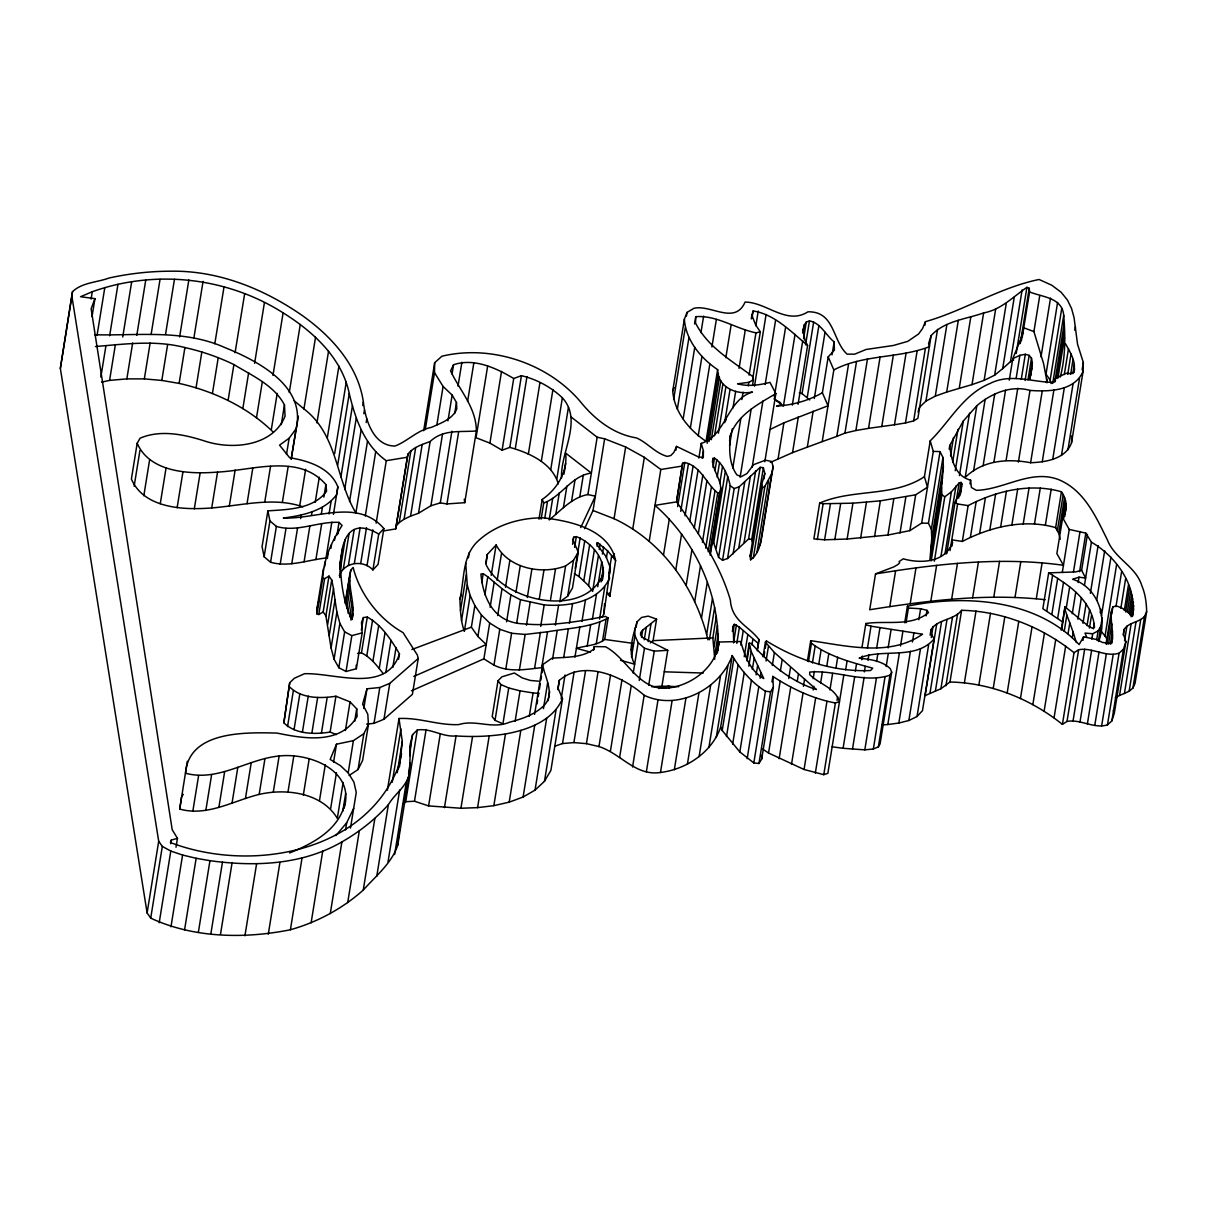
<?xml version="1.0" encoding="UTF-8"?>
<svg xmlns="http://www.w3.org/2000/svg" width="1207" height="1207" viewBox="0 0 1207 1207"><rect width="100%" height="100%" fill="white"/><g stroke="black" fill="none" stroke-linecap="round" stroke-linejoin="round"><path stroke-width="1.5" d="M1060.259 377.037C1065.66 356.593 1065.343 336.165 1063.729 315.359C1062.251 297.465 1042.41 297.178 1029.571 291.928L1029.239 288.277L1026.916 287.341C1013.08 296.801 1001.086 309.746 983.614 312.915C965.841 319.252 944.493 320.866 931.14 335.591L928.59 343.512L929.481 346.665C898.989 358.524 863.608 354.255 833.826 369.93L822.208 441.626L792.546 452.625L770.398 462.387M1083.132 371.107C1074.864 391.279 1048.551 391.777 1030.009 390.419C1011.119 384.882 991.128 393.452 976.81 405.733L965.193 477.444C982.754 460.169 1007.785 458.464 1030.612 462.734C1045.775 462.13 1065.63 459.113 1071.529 442.803L1083.132 371.107L1083.313 362.462L1077.549 344.251L1074.049 317.592L1071.605 308.645L1067.486 300.105L1061.119 292.23L1051.855 285.274L1039.091 279.481C999.185 287.643 964.438 310.576 925.452 321.65L922.54 328.545L918.587 333.977L907.755 341.355L893.376 345.489L866.083 349.472L854.647 354.179L847.103 354.134C832.392 341.159 834.957 311.18 807.966 311.813C786.587 325.498 766.686 302.188 745.081 302.067C734.942 325.362 710.772 304.255 693.904 308.313L687.009 312.432L684.369 319.206C685.727 340.163 700.784 358.283 717.637 369.644C717.833 387.658 736.768 395.157 752.444 392.034C726.523 399.985 726.222 435.531 701.237 443.407L703.394 450.875L703.289 457.694L698.129 456.774L676.554 446.409L673.868 452.384L670.775 455.552L667.245 456.397C655.446 453.334 647.51 442.697 636.436 437.9C613.05 434.158 594.085 418.799 579.662 400.815C546.937 362.854 490.48 344.417 441.868 356.246L434.671 362.704L434.505 372.631L443.09 386.436L452.142 395.081L456.472 402.504L456.789 408.886C452.61 419.251 440.977 423.008 431.623 427.308C417.32 430.084 407.966 441.098 394.991 446.047C373.265 445.941 365.359 419.764 363.352 401.886C357.951 365.253 331.306 336.119 302.127 315.419C263.639 288.76 218.482 270.489 171.062 271.198C150.256 271.228 129.511 273.506 109.188 277.987C97.073 282.468 82.302 282.393 72.511 291.641L60.35 368.422L147.103 912.945L150.709 918.12C193.542 938.171 244.689 938.955 290.404 929.752C317.29 922.193 342.366 908.675 363.247 890.102C375.679 876.101 391.898 863.141 397.782 845.036L409.384 773.34L410.697 742.32L412.583 734.625L417.305 730.009C430.688 727.806 442.441 737.281 456.05 735.938C472.541 737.009 489.122 736.511 505.461 733.962C527.731 729.933 552.7 720.971 562.507 698.702L558.087 688.262L559.309 680.401C583.947 658.992 622.857 676.493 644.176 695.277C677.519 711.24 720.157 689.001 732.257 655.567C740.404 669.598 751.614 682.558 765.434 691.234L770.564 691.792L773.325 687.281L772.857 676.418C791.822 688.79 813.035 698.808 835.38 702.972L839.453 701.629C835.244 687.749 819.131 684.082 809.701 674.653L809.716 672.088C836.285 669.689 863.895 683.826 889.966 675.196L891.686 672.208L890.359 668.753C882.166 660.727 870.021 659.324 859.143 658.207C882.453 647.918 915.389 660.682 934.097 638.956L931.185 633.705L931.004 629.647C937.854 618.98 953.786 620.338 961.602 610.32C1002.383 611.104 1042.365 627.278 1074.019 652.685L1062.401 724.381C1030.763 698.974 990.766 682.8 949.984 682.015L940.887 688.744L925.12 695.594L936.723 623.898M757.302 650.769L758.464 643.603L739.423 627.218L734.339 624.306L733.237 626.131L733.705 642.546M339.318 575.467C344.629 561.874 363.292 559.58 372.918 569.93L378.726 534.082C328.048 503.666 337.99 596.831 352.022 619.417C355.944 603.062 346.816 586.496 350.769 570.247L353.123 567.456C359.837 594.191 379.073 619.1 403.047 632.619L417.305 654.948L418.226 658.479L412.417 694.327L383.962 719.236L374.004 723.355L366.672 724.094M336.391 734.595L330.115 732.076C314.74 734.475 295.549 734.505 283.856 722.812L289.71 682.74L294.357 678.259L304.526 673.717C334.807 672.661 386.421 694.025 399.457 653.862C391.219 639.906 381.774 625.105 367.29 617.049L363.398 617.562L361.497 622.525L362.175 632.875L356.367 668.723L346.032 671.484L338.82 667.697L334.067 659.233L331.08 647.963L325.905 615.857L331.714 580.009L328.983 576.101L324.608 578.681L322.797 578.108C323.506 559.414 331.88 540.962 342.094 525.467L339.031 522.39C318.045 521.168 297.269 532.679 276.373 526.418L269.93 520.926L267.879 510.848C287.96 509.535 313.775 509.113 326.569 491.204L325.89 484.565C298.944 453.319 252.882 470.368 217.547 472.088C189.68 474.321 149.894 472.722 137.191 443.21L140.103 438.186C160.757 429.3 184.852 434.58 205.477 441.279C232.755 450.06 273.008 446.243 285.063 416.174L284.46 404.933C274.14 385.244 252.142 375.694 233.902 364.559C218.301 357 201.841 351.343 184.912 347.556C155.386 339.891 125.075 344.101 95.444 346.53M283.856 722.812L289.71 682.74M602.187 580.537C607.845 562.055 593.12 542.833 576.327 536.617L573.747 537.16L572.903 539.74L578.274 552.142L572.48 587.99L567.697 596.152L559.807 601.78L565.615 565.932L573.506 560.304L578.274 552.142M1071.529 442.803L1071.665 435.893M1111.587 643.527C1114.951 631.487 1108.388 618.648 1112.839 606.955L1116.279 605.793L1122.314 608.253L1131.578 615.193C1138.427 586.647 1115.223 555.748 1091.43 542.215L1085.832 533.132L1069.251 529.435L1062.658 517.758C1067.893 509.927 1066.897 499.23 1061.451 491.777C1030.235 482.77 996.318 490.887 968.135 505.597L957.619 503.983L954.993 502.384L960.757 490.238L961.828 483.751L961.028 482.408L959.143 482.996L951.403 491.807L944.764 496.831L934.354 561.18M1112.477 638.005L1111.33 643.406L1102.459 642.471L1096.907 639.559L1083.569 636.843L1079.118 644.583C1036.421 599.125 965.102 594.266 907.408 606.201L908.418 608.056L920.624 608.72L927.006 610.35L928.5 612.598C911.24 627.082 886.376 620.307 865.857 623.521L865.811 624.728L871.016 626.192L922.555 634.203C889.861 656.925 847.193 645.941 810.712 640.691L811.451 643.256C829.179 656.638 851.584 662.402 872.752 668.18L870.534 670.534C834.067 672.163 797.254 660.048 766.445 640.947L765.419 642.094L774.411 652.549L816.4 689.544C790.766 681.533 768.995 663.352 751.342 643.437L749.23 643.165L751.207 651.493L763.79 678.56C750.362 671.077 744.553 655.582 740.796 641.505L719.1 642.018C716.068 667.426 691.324 685.863 666.883 688.186C638.111 690.238 627.64 658.539 605.537 646.771L594.266 646.575L594.206 648.778C582.83 658.041 565.796 657.046 551.946 658.207L542.622 664.695L534.595 714.333M798.068 404.3L807.604 345.474C791.37 332 774.607 314.152 753.123 310.984L751.87 315.253L755.627 324.879L760.319 331.865L755.944 332.83C735.636 328.696 716.898 315.102 695.76 316.656L695.549 323.054C707.981 347.42 731.714 360.652 752.595 376.433L753.394 379.873L752.534 385.244M717.999 650.105C720.624 595.715 695.73 541.023 655.009 505.341L676.644 501.871L682.604 463.232L684.791 462.507C700.905 466.038 706.11 483.751 717.712 492.939L719.598 492.788L720.624 490.977C722.042 479.405 711.391 469.87 712.945 458.419L714.469 458.132C723.491 464.273 727.957 475.377 730.22 485.682L718.603 557.378L722.555 560.259L727.549 558.524L748.566 539.031L760.184 467.32L763.367 467.682L764.8 473.461L763.91 478.983M399.487 766.641L402.293 741.505L399.004 718.512C419.448 717.426 438.458 725.573 458.826 724.577C475.649 719.266 492.667 729.586 509.505 722.208C521.937 718.98 534.716 714.68 544.07 705.476C555.371 693.693 544.93 677.806 542.622 664.695M602.248 616.792L603.877 613.835L604.556 603.666M603.877 613.835L610.365 567.818L606.035 556.548L597.42 545.202L596.65 542.999L597.691 542.758L607.574 550.784L615.615 560.546L609.807 596.394L606.895 592.546M1030.718 375.875L1032.362 362.794L1031.487 358.268L1029.164 355.356L1025.316 354.285L1019.885 355.311L1012.779 358.66L1009.293 380.16M943.361 466.853L941.566 487.598L929.963 559.294L931.744 538.548L943.361 466.853L942.969 457.468L940.042 451.614L933.298 451.388L930.22 440.857C949.894 421.484 963.277 394.387 990.162 383.419C1010.591 373.084 1032.392 382.197 1053.243 382.378L1055.431 380.703L1055.416 378.364L1066.354 373.265L1070.881 373.717L1073.536 372.103C1076.765 362.296 1070.171 352.308 1065.615 343.95M397.782 845.036L398.566 836.195M344.07 808.162C355.552 770.473 309.399 752.489 279.134 756.004C247.42 759.037 218.15 782.061 185.531 773.234C188.79 730.642 245.579 732.332 276.946 733.071C304.028 738.563 340.344 745.157 357.106 716.355L356.714 708.826L350.045 701.886L335.923 696.228C320.549 698.627 301.358 698.657 289.665 686.964M753.394 379.873L748.823 382.332L737.598 383.811C748.234 386.753 759.459 385.093 769.96 382.378L775.86 393.633C758.509 403.892 737.19 415.087 730.431 435.229C729.119 448.521 728.787 463.624 736.919 474.939L741.385 476.599L746.952 473.551L753.59 464.665L765.419 460.184L771.499 461.421L773.159 466.505L761.557 538.216C760.169 546.077 757.498 555.129 750.603 559.807L750.12 556.155L761.723 484.46L764.8 473.461M758.464 643.603L758.931 639.529C748.898 626.071 731.683 621.122 730.371 600.09C719.749 563.624 697.993 532.438 676.644 501.871M60.35 368.422L72.511 291.641M1098.672 641.505C1107.709 617.637 1098.264 587.718 1072.691 579.254L1079.013 577.172L1085.621 578.062L1081.623 570.262L1087.432 534.414M976.81 405.733L963.292 421.077L949.758 445.474C951.056 459.233 955.175 476.222 970.594 480.16L971.379 487.462L976.357 490.329C1003.711 489.665 1029.873 469.508 1057.453 479.164C1083.886 489.318 1095.684 516.294 1107.377 539.876C1114.604 558.75 1136.043 566.339 1141.837 585.712C1145.292 593.919 1146.454 602.821 1146.65 611.662L1144.568 616.339C1139.001 622.661 1128.771 622.133 1124.109 629.42L1123.506 634.399L1125.905 641.626L1114.287 713.322L1111.858 720.911L1107.468 724.879C1093.859 729.134 1080.733 718.874 1067.018 721.424L1062.401 724.381M565.615 565.932C541.852 574.97 508.871 568.603 496.122 544.961L487.236 554.511L485.999 564.454C503.304 601.916 585.953 619.402 603.349 573.37M343.12 782.483L337.311 818.331C321.967 792.727 286.119 788.141 259.173 794.402C233.147 800.799 207.257 816.777 179.722 809.082L181.518 797.088L183.253 794.342M94.644 334.761C138.428 335.833 183.947 329.089 225.302 347.752C257.981 360.968 306.503 386.331 296.077 428.802L289.137 438.232L279.556 445.142L289.65 457.74C308.253 460.712 330.386 467.743 337.854 486.859L336.647 494.674C324.487 511.029 302.474 515.555 283.328 518.029C316.596 519.342 357.8 498.159 383.886 528.56L378.078 564.408L372.918 569.93M91.098 299.08L92.29 291.732C154.964 269.267 226.825 277.067 283.102 312.854C312.915 331.397 341.853 357.77 349.261 393.542C355.25 418.588 364.242 445.232 386.27 460.697L407.302 457.227L407.996 454.073C413.337 447.118 422.224 444.463 430.114 441.551C443.15 429.058 460.184 432.287 476.358 430.974C476.297 407.649 459.716 390.51 450.573 370.866L453.545 364.755C474.034 357.74 496.198 368.029 513.714 378.515L521.424 375.694C536.466 379.194 551.131 387.115 562.371 397.812C583.177 420.579 560.184 452.172 561.542 478.153M92.034 316.581L94.931 298.657L80.552 296.726L92.29 291.732M97.058 335.395L104.798 287.598M100.845 377.112L105.794 346.635M109.641 335.772L117.969 284.294M101.584 382.136L109.581 380.401L115.389 344.553M122.737 336.979L131.669 281.835M109.581 380.401L126.856 378.877L132.664 343.029M136.798 335.335L145.73 280.175M151.116 334.475L160.048 279.33M126.856 378.877L144.342 378.892L150.136 343.044M137.191 443.21L131.397 479.058C144.086 508.569 183.871 510.169 211.738 507.936C241.792 505.537 273.642 496.62 302.882 506.865M134.143 486.225L139.952 450.377M165.54 334.399L174.472 279.255M144.342 378.892L161.813 380.431L167.622 344.583M143.814 495.745L149.608 459.897M179.617 336.934L188.85 279.933M273.22 432.106C247.827 407.197 213.835 391.143 179.119 383.404L184.912 347.556M160.275 503.666L166.083 467.818M193.829 338.367L203.063 281.382M196.047 387.764L201.856 351.916M177.127 507.74L182.936 471.877M214.801 343.784L224.034 286.798M212.432 393.452L218.241 357.604M194.312 508.856L200.121 473.008M235.078 352.746L244.614 293.92M228.093 400.422L233.902 364.559M211.738 507.936L217.547 472.088M147.103 912.945L158.705 841.249L71.937 296.53M150.709 918.12L162.326 846.424L158.705 841.249M170.685 843.784L171.273 840.102L177.459 838.307L172.209 829.737L91.129 308.781L94.931 298.657M159.188 922.752L170.806 851.056L162.326 846.424M242.833 408.585L248.642 372.737M179.722 809.082L187.326 761.24M229.345 505.914L235.139 470.066M175.996 847.269L177.459 838.307M254.602 363.322L264.424 302.655M170.972 926.735L182.589 855.039L170.806 851.056M192.818 811.33L198.627 775.482M256.472 417.924L262.281 382.076M247.028 503.711L252.836 467.863M272.978 375.362L283.102 312.854M184.55 929.978L196.153 858.283L182.589 855.039M205.824 810.47L211.632 774.622M271.394 429.209L277.203 393.361M264.725 502.218L270.534 466.37M198.355 932.377L209.958 860.682C254.602 866.807 301.931 865.057 341.883 841.928C359.218 832.015 375.015 819.568 388.367 804.692C394.749 793.693 407.061 786.391 409.384 773.34M218.874 807.423L224.683 771.56M281.276 424.653L284.46 404.933M267.879 510.848L262.07 546.696L264.122 556.774L270.564 562.266C289.001 567.501 307.649 559.942 326.026 558.011L331.834 522.163M289.258 392.441L300.271 324.427M264.122 556.774L269.93 520.926M286.512 454.36L289.137 438.232M270.564 562.266L276.373 526.418M210.848 933.826L222.465 862.13M232.046 803.108L237.839 767.26M282.363 502.368L288.171 466.521M296.077 428.802L291.143 459.279L298.37 416.189M367.501 441.234L355.884 512.93C335.697 479.36 337.764 434.535 303.938 408.932L315.54 337.236M280.19 564.227L285.999 528.379M220.519 934.218L232.121 862.522M245.443 798.461L251.237 762.613M299.849 505.084L305.658 469.236M291.762 563.714L297.571 527.866M300.618 518.588L301.192 514.997M316.943 422.872L328.56 351.162M259.173 794.402L264.967 758.554M304.073 561.798L309.882 525.95M311.466 515.223L312.055 511.647M244.93 935.802L256.548 864.106M315.208 502.308L319.282 477.218M327.308 437.809L338.926 366.113M273.325 791.867L279.134 756.004M323.853 497.118L325.89 484.565M321.288 514.273L322.45 507.106M287.538 726.584L293.346 690.736M315.902 559.55L321.711 523.702M334.656 453.636L346.273 381.94M294.025 729.707L299.834 693.859M329.043 513.986L331.08 501.433M337.658 465.238L349.261 393.542M328.983 576.101L323.174 611.949L318.799 614.529L316.988 613.956L316.687 610.41L323.461 568.738M288.02 791.762L293.829 755.914M316.988 613.956L322.797 578.108M324.577 566.732L325.437 561.361M333.449 514.393L337.854 486.859M327.338 558.494L328.198 553.108M340.857 477.338L352.459 405.643M318.799 614.529L324.608 578.681M268.286 934.203L279.903 862.507M330.914 548.28L331.487 544.689M302.429 732.015L308.238 696.167M334.49 540.404L335.063 536.813M336.994 534.942L339.031 522.39M344.674 489.559L356.291 417.863M338.096 533.75L338.684 530.175M362.764 405.567L363.352 401.886M327.685 624.411L333.494 588.563L331.714 580.009M311.844 733.313L317.652 697.465M349.547 501.554L361.149 429.858M363.85 413.745L364.439 410.063M339.816 564.469L341.264 555.507M339.846 565.691L342.743 547.767M339.68 569.025L340.555 563.654M303.334 795.036L309.143 759.188M329.179 635.727L334.988 599.879L333.494 588.563M339.891 571.892L345.111 539.62M339.695 577.444L340.57 572.073M366.174 422.571L366.777 418.904M343.271 569.387L349.079 533.539M331.08 647.963L336.889 612.115L334.988 599.879M321.379 733.388L327.172 697.54M348.416 565.359L354.224 529.511M290.404 929.752L302.022 858.056M334.067 659.233L339.876 623.385L336.889 612.115M345.096 603.274L349.743 574.607M346.122 598.928L350.769 570.247M345.926 603.47L349.698 580.175M346.847 608.117L350.332 586.602M354.36 563.397L360.169 527.55M338.82 667.697L344.629 631.849L339.876 623.385M348.099 613.262L351.297 593.542M330.115 732.076L335.923 696.228M365.299 515.977L375.724 451.629M319.478 800.633L325.271 764.785M349.668 616.792L352.278 600.648M350.905 620.111L352.942 607.574M360.697 563.503L366.506 527.655M346.032 671.484L351.84 635.636L362.175 632.875M333.585 762.13L336.481 744.206L353.41 740.63L363.85 733.69L368.437 724.517L367.803 714.272L362.613 704.149L366.988 688.805L379.813 687.507L389.77 683.388L418.226 658.479M367.019 565.676L372.827 529.828M311.119 922.782L322.737 851.086M376.146 523.204L386.27 460.697M330.643 808.615L336.451 772.752M361.361 630.114L363.398 617.562M345.398 730.552L350.045 701.886M383.223 673.597C377.037 665.751 370.7 657.317 361.481 652.896L367.29 617.049M354.692 721.364L356.714 708.826M366.792 655.854L372.601 620.006M348.189 772.902L353.41 740.63M342.788 811.225L345.7 793.301M330.265 913.639L341.883 841.928M363.79 708.524L366.988 688.805M345.519 829.948L346.681 822.782L353.681 808.358M372.903 661.361L378.711 625.513M383.419 530.944L395.685 528.922L407.302 457.227M395.685 528.922L407.996 454.073M349.095 775.498L358.041 769.538L363.85 733.69M396.379 525.769L399.261 522.51L410.878 450.815M350.483 828.077L356.261 792.396L353.892 782.091L348.401 773.144L340.314 765.57L330.16 759.429L336.481 744.206M368.437 724.517L362.628 760.365L358.041 769.538M379.239 668.452L385.048 632.604M399.261 522.51L404.073 519.251L415.691 447.541M374.004 723.355L379.813 687.507M423.657 430.733L434.671 362.704M347.707 902.625L359.309 830.929M404.073 519.251L410.576 516.113L422.194 444.417M385.787 672.586L391.008 640.313M425.271 429.632L434.505 372.631M383.962 719.236L389.77 683.388M392.818 667.441L396.017 647.721M410.576 516.113L418.512 513.247L430.114 441.551M398.582 659.233L399.457 653.862M436.843 425.045L443.09 386.436M363.247 890.102L374.864 818.406M418.512 513.247L430.914 505.733L442.531 434.037M452.067 373.944L453.545 364.755M387.402 790.208L399.004 718.512M447.963 420.821L452.142 395.081M376.75 876.388L388.367 804.692M392.275 782.211L400.92 728.907M458.026 386.119L461.904 362.221M454.692 413.533L456.472 402.504M430.914 505.733L440.314 502.897L451.916 431.201M397.239 772.752L402.293 741.505M398.295 769.312L401.569 753.772M388.035 861.813L399.653 790.117M440.314 502.897L446.967 503.923L458.585 432.227M409.792 747.842L410.697 742.32M409.912 751.176L412.583 734.625M409.761 755.718L410.365 752.036M467.607 401.418L473.853 362.809M394.629 854.511L406.246 782.815M399.034 832.589L399.623 828.907M403.802 803.168L404.39 799.487M404.979 795.82L405.582 792.139M406.171 788.458L406.774 784.791M407.363 781.11L407.966 777.429M408.554 773.747L410.35 762.718M403.334 804.013L405.703 801.72L417.305 730.009M405.703 801.72L414.484 801.222L426.101 729.526M446.967 503.923L464.74 502.67L476.358 430.974M487.658 366.023L476.041 437.719L489.906 443.12L502.097 450.211L509.822 447.39C529.043 452.836 552.218 462.915 558.313 483.901M465.706 563.262L467.275 585.033L470.157 595.489L464.348 631.336C460.591 621.002 460.38 609.973 459.897 599.11C464.393 580.22 462.04 557.785 476.373 542.667C493.874 525.362 518.935 517.728 543.165 517.833C570.292 520.866 609.279 529.3 615.615 560.546M468.407 557.86L469.267 552.474M562.507 698.702L550.89 770.398L544.478 781.291L535.033 790.117L523.099 797.027L509.188 802.157L493.844 805.657L477.58 807.634L460.938 808.252L428.606 805.914L440.223 734.218M460.471 610.606L466.264 574.758M489.906 443.12L501.524 371.409M461.481 620.881L467.275 585.033M413.82 676.448L486.21 644.538L477.897 636.481L471.379 627.142L474.864 605.627L470.157 595.489M502.097 450.211L513.714 378.515M444.448 807.634L456.05 735.938M481.759 582.619L483.207 573.657L480.914 574.034C483.298 599.607 494.508 622.872 523.672 623.868C551.116 626.524 578.455 621.454 605.326 616.385L608.162 617.954L604.677 639.454C596.831 645.639 585.727 645.579 576.403 648.295L590.525 652.157M485.787 563.473L487.236 554.511M477.897 636.481L481.382 614.982L474.864 605.627M484.867 594.719L487.764 576.795L483.207 573.657M509.822 447.39L521.424 375.694M491.189 575.437L496.122 544.961M515.359 448.28L526.976 376.584M490.117 607.302L494.176 582.212L487.764 576.795M411.496 690.796L483.886 658.871L489.695 623.023L481.382 614.982M497.148 580.371L501.508 553.485M460.938 808.252L472.556 736.557M497.676 615.555L502.037 588.669L494.176 582.212M505.492 587.281L509.852 560.395M608.162 617.954C590.057 627.881 567.697 628.213 547.525 631.804L541.717 667.652C525.754 669.387 509.082 672.691 493.965 665.132L499.773 629.285L489.695 623.023M528.319 454.36L539.936 382.664M506.578 621.801L510.923 594.915L502.037 588.669M498.008 680.733L492.2 716.581L495.021 720.368L502.927 723.808L508.735 687.96L500.83 684.52L498.008 680.733L501.961 676.81L514.393 672.993L522.239 677.912L530.341 680.461L538.609 681.186M477.58 807.634L489.197 735.938M495.021 720.368L500.83 684.52M515.932 592.426L520.277 565.54M505.793 669.1L511.602 633.253L499.773 629.285M541.34 461.195L552.942 389.499M516.687 623.038L520.458 599.728L510.923 594.915M539.001 519.176L542.184 499.472C557.076 489.212 567.878 471.59 565.615 453.063L591.355 473.069C571.499 475.573 561.391 496.862 543.738 502.942L541.128 519.07M527.308 597.48L531.94 568.799M493.844 805.657L505.461 733.962M550.754 469.508L562.371 397.812M526.463 625.181L530.235 601.871L520.458 599.728M519.357 670.292L525.151 634.444L547.525 631.804M544.749 518.346L547.359 502.218M515.102 721.303L520.036 690.842L508.735 687.96M552.685 498.416L549.2 519.93C561.119 510.38 572.088 497.344 587.884 494.568L595.353 496.168L580.718 527.61M556.834 478.877L568.452 407.181M539.318 598.717L543.965 570.036M509.188 802.157L520.805 730.461M555.839 514.197L559.324 492.682M563.971 474.14L565.706 463.382M540.691 626.403L544.176 604.888C567.894 606.91 598.778 602.127 609.686 577.987M534.61 668.195L540.404 632.347M529.3 716.249L533.072 692.939L538.669 693.422M563.413 507.664L566.883 486.149M550.543 599.592L555.476 569.131M536.994 703.983L537.598 700.301M538.186 696.635L538.79 692.954M539.378 689.272L540.268 683.765M540.872 680.084L541.46 676.403M542.064 672.737L542.652 669.055M523.099 797.027L534.716 725.332M571.53 501.448L575.015 479.948M555.356 625.151L558.539 605.431M543.437 708.69L547.601 682.966M552.55 659.278L557.196 630.597M579.813 496.711L583.298 475.211M572.586 544.327L573.747 537.16M548.189 700.694L549.683 691.49M535.033 790.117L546.65 718.421M574.592 547.375L576.327 536.617M567.697 596.152L573.506 560.304M575.226 568.346L580.16 537.869M587.884 494.568L597.163 437.221L571.409 417.215M557.815 689.589L559.309 680.401M563.699 657.559L568.346 628.877M569.372 623.431L572.571 603.711M544.478 781.291L556.095 709.595M598.431 555.537L592.622 591.4L588.563 585.606L578.953 576.508L584.761 540.661M561.164 698.883L565.027 674.985M584.55 528.711L593.029 510.501L604.632 438.805L597.163 437.221M583.841 580.552L589.65 544.704M574.939 657.257L579.873 626.795M581.985 621.409L585.47 599.909M554.933 746.152L562.522 743.557L574.14 671.861M588.563 585.606L594.372 549.758M597.118 546.349L597.691 542.758M599.275 549.547L600.151 544.161M587.236 646.017L590.721 624.502M602.414 554.104L603.575 546.937M592.396 619.312L596.469 594.221M597.737 586.708L601.795 561.617M562.522 743.557L573.898 742.592L585.516 670.896M601.071 581.94L603.394 567.592M606.412 557.951L607.574 550.784M707.951 639.801C695.881 588.533 662.462 541.264 614.046 518.693L625.664 446.997L604.632 438.805M593.693 650.151L594.266 646.575M599.577 619.116L604.798 586.843M596.288 643.678L599.773 622.163M608.826 573.34L611.723 555.416M608.916 576.78L610.365 567.818M613.82 557.227L614.393 553.651M602.459 641.445L605.944 619.93M573.898 742.592L586.421 743.648L598.023 671.952M632.74 529.028L644.357 457.332L625.664 446.997M732.257 655.567L720.639 727.263C711.783 752.414 686.376 769.342 660.47 772.48C635.516 776.342 620.564 753.364 598.959 746.575L610.576 674.879M610.395 751.222L622.012 679.526M717.637 369.644L706.02 441.34C689.167 429.979 674.11 411.859 672.752 390.902L684.369 319.206M620.534 660.335L634.656 664.182C627.278 651.161 633.358 635.259 636.994 621.892L641.596 617.441L648.219 616.128L656.578 619.146L653.093 640.645L650.332 642.924M649.2 541.189L660.817 469.493L644.357 457.332M636.119 627.278L636.994 621.892M686.421 316.098L687.009 312.432M631.502 657.181L634.973 635.667L634.701 628.364M673.642 399.502L685.259 327.806M619.613 757.468L631.231 685.772M633.207 673.144L638.141 642.667L634.973 635.667M677.353 409.128L688.971 337.432M641.52 637.281L642.682 630.099L656.578 619.146M694.568 324.004L695.76 316.656M644.251 639.801L646.273 627.248M675.965 450.09L676.554 446.409M639.242 680.476L644.463 648.219L638.141 642.667M683.162 418.935L694.779 347.239M648.144 641.626L651.041 623.702M663.518 554.858L669.327 519.01M700.95 332.649L703.636 316.113M632.559 766.988L644.176 695.277M676.644 500L682.604 463.232M648.717 685.199L654.239 651.146L667.743 650.301L661.934 686.149L651.795 686.783M677.655 506.638L684.791 462.507M690.359 428.123L701.961 356.427M680.733 511.391L688.473 463.594M675.814 569.704L681.623 533.856M711.904 346.997L716.37 319.433M685.048 515.842L693.074 466.204M698.204 435.863L709.822 364.167M646.364 771.771L657.981 700.075M698.853 458.102L701.237 443.407M689.725 521.545L698.068 470.066M702.202 458.222L703.394 450.875M707.151 443.271L718.467 373.416M694.236 528.228L702.866 474.924M709.022 441.551L719.432 377.218M686.164 585.41L691.973 549.562M711.285 439.71L720.805 380.884M725.829 357.725L731.186 324.638M698.31 533.796L706.94 480.477M714.514 435.742L722.857 384.264M660.47 772.48L672.088 700.784M712.356 462.1L712.945 458.419M712.99 467.335L714.469 458.132M718.391 433.192L725.829 387.236M702.444 542.23L711.376 487.07M714.982 470.624L716.777 459.595M694.689 601.659L700.498 565.811M724.653 422.737L730.009 389.65M725.679 420.911L726.282 417.245M705.733 548.129L714.966 491.128M717.169 477.187L719.553 462.477M708.177 551.765L717.712 492.939M719.825 483.026L722.495 466.475M739.061 368.376L745.307 329.767M674.321 769.749L685.938 698.053M732.981 407.891L735.667 391.34M709.761 553.455L719.598 492.788M710.35 552.142L720.775 487.809M710.199 555.326L720.624 490.977M729.541 440.751L730.431 435.229M701.478 618.12L707.287 582.272M718.603 557.378L713.729 542.954L725.347 471.258M729.571 445.458L732.257 428.907M751.282 318.92L751.87 315.253M751.931 318.346L753.123 310.984M716.158 548.204L727.776 476.509M741.852 399.547L743.044 392.184M732.785 468.135L740.826 418.497M755.854 325.769L758.222 311.074M706.638 634.475L712.447 598.627M749.094 375.121L755.944 332.83M748.249 385.923L748.823 382.332M687.387 764.242L698.989 692.546M709.399 639.755L714.635 607.498M722.555 560.259L734.173 488.563L739.167 486.828L760.184 467.32M752.58 379.662L760.319 331.865M714.755 659.248L712.839 637.899L716.324 616.4M754.481 386.165L766.098 314.469M740.117 477.263L751.131 409.233M727.549 558.524L739.167 486.828M714.016 646.801L717.501 625.301M714.695 655.703L718.18 634.188M699.094 756.593L710.712 684.897M716.581 653.817L718.331 643.059M733.102 553.862L744.719 482.166M717.365 652.776L719.1 642.018M738.775 547.948L750.392 476.252M765.178 384.505L775.603 320.172M752.187 467.184L762.899 401.011M708.901 747.45L720.519 675.739M744.085 542.441L755.703 470.745M732.362 631.502L733.237 626.131M733.177 631.472L734.339 624.306M716.279 737.447L727.881 665.751M733.539 642.788L736.436 624.864M774.306 396.997L785.621 327.142M752.474 542.26L751.75 539.378L763.367 467.682M764.816 461.753L775.86 393.633M773.325 687.281L761.708 758.977L758.947 763.488L753.817 762.93L739.816 751.931L722.208 730.476L733.826 658.781M736.813 643.361L739.423 627.218M750.603 559.807L762.205 488.111L761.723 484.46M753.319 557.966L764.921 486.27L771.741 473.597L773.159 466.505M740.902 645.172L743.225 630.839M726.493 736.526L738.111 664.831M756.94 552.504L768.542 480.808M760.123 545.292L771.741 473.597M795.036 334.369L783.418 406.065L774.004 398.838M744.236 656.653L747.721 635.154M778.093 458.69L783.901 422.842L828.017 405.778L822.389 392.728L828.198 356.88L834.414 350.105L834.143 341.913C825.829 335.274 820.76 322.918 809.459 320.911L806.261 322.103L804.149 325.06L802.564 332.996M732.649 744.131L744.266 672.42M746.846 657.86L749.23 643.165M746.997 660.848L749.381 646.152M751.961 644.96L752.836 639.589M748.823 666.204L751.207 651.493M802.957 332.423L804.149 325.06M792.32 405.16L802.73 340.812M803.575 338.654L806.261 322.103M752.353 669.342L754.134 658.313M805.582 344.81L809.459 320.911M739.816 751.931L751.433 680.235M757.483 648.491L758.931 639.529M756.11 674.879L757.604 665.691M792.546 452.625L798.355 416.777M809.716 399.939L802.067 393.603L813.684 321.907M763.035 656.804L765.419 642.094M760.108 678.259L761.014 672.752M747.163 758.645L758.765 686.949M764.061 655.657L764.665 651.976M765.253 648.295L766.445 640.947M807.272 397.254L818.889 325.558M766.068 660.998L768.452 646.288M753.817 762.93L765.434 691.234M814.287 398.476L825.015 332.302M807.347 446.982L813.156 411.134M772.329 665.419L774.411 652.549M771.967 681.925L772.857 676.418M758.947 763.488L770.564 691.792M780.371 670.971L782.151 659.942M832.061 354.783L834.143 341.913M843.799 675.105L827.851 773.325L823.778 774.668L804.058 769.493L768.542 753.017L780.16 681.321M788.744 678.485L790.525 667.456M930.22 440.857L924.426 476.705C893.255 497.375 853.093 488.488 819.674 503.078L813.865 538.925L824.607 539.801L847.118 539.031L887.945 535.018L909.882 530.627L921.68 523.084L928.424 523.31L931.366 529.179L931.744 538.548M779.134 758.69L790.751 686.994M817.335 539.574L823.144 503.726L852.927 503.183L880.356 500.86L915.691 494.779L927.489 487.236L924.426 476.705M797.208 681.472L798.4 674.125M822.208 441.626L836.843 436.391L848.461 364.695M824.607 539.801L830.416 503.953M807.438 660.923L810.712 640.691M803.409 686.345L804.601 678.998M791.49 764.438L803.093 692.743M836.843 436.391L844.93 433.117L856.548 361.421M808.464 661.632L811.451 643.256M812.432 662.915L815.102 646.364M834.822 539.62L840.63 503.772M813.171 678.711L814.363 671.364M813.216 690.012L813.82 686.33M844.93 433.117L855.884 430.507L867.486 358.811M818.723 664.559L821.107 649.849M804.058 769.493L815.676 697.797M820.609 683.011L822.405 671.967M847.118 539.031L852.927 503.183M826.75 666.4L828.832 653.53M855.884 430.507L868.542 428.364L880.144 356.668M815.328 773.144L826.946 701.448M829.933 689.936L832.619 673.4M835.923 668.24L837.703 657.212M860.651 538.05L866.46 502.203M823.778 774.668L835.38 702.972M837.039 700.377L837.643 696.695M868.542 428.364L881.789 426.509L893.391 354.813M845.639 669.885L847.133 660.697M874.547 536.708L880.356 500.86M881.789 426.509L894.478 424.773L906.08 353.078M855.325 671.167L856.517 663.82M832.181 746.801L843.089 748.28L854.707 676.584M861.979 647.42L865.857 623.521M1060.214 539.333L1058.735 533.388L1055.657 527.625C1024.426 518.618 990.509 526.735 962.326 541.445L951.81 539.831L952.489 542.547C945.307 562.673 920.609 563.82 903.243 558.811L899.124 561.587L899.668 562.794L897.767 564.62L893.904 566.852L875.513 573.898L869.704 609.746C927.595 600.528 986.602 593.15 1045.187 599.728M861.783 659.746L862.386 656.08M867.441 648.25L871.016 626.192M864.363 671.892L865.253 666.37M843.089 748.28L852.504 749.004L864.121 677.308M894.478 424.773L905.476 422.948L917.079 351.252M887.945 535.018L893.753 499.17M867.984 660.38L868.874 654.858M924.864 325.332L925.452 321.65M876.674 648.068L879.948 627.836M905.476 422.948L913.654 420.881L925.256 349.185M876.599 661.542L877.791 654.179M931.14 335.591L917.863 418.361L913.654 420.881M852.504 749.004L864.816 749.834L876.418 678.138M900.015 532.981L905.823 497.133M889.8 606.623L895.609 570.775C951.041 562.462 1007.649 557.483 1063.442 565.283L1056.864 553.606L1065.479 500.498M917.999 412.04L919.523 407.287L925.935 401.086L937.552 329.375M888.111 647.948L891.083 629.571M886.164 666.505L888.261 653.636M864.816 749.834L873.34 749.004L884.957 677.308M909.882 530.627L915.691 494.779M873.34 749.004L878.364 746.892L889.966 675.196M925.935 401.086L935.289 396.152L946.907 324.457M891.686 672.208L880.084 743.904L878.364 746.892M882.226 724.924L887.809 724.517L899.426 652.821M900.528 645.971L902.911 631.261M904.722 622.737L907.408 606.201M921.68 523.084L933.298 451.388M906.035 622.752L908.418 608.056M910.184 603.741L915.992 567.894M935.289 396.152L946.695 392.064L958.313 320.368M928.424 523.31L940.042 451.614M887.809 724.517L898.838 723.038L910.44 651.342M912.417 642.033L913.91 632.845M931.366 529.179L942.969 457.468M918.829 619.749L920.624 608.72M930.869 549.291L942.471 477.595M931.201 560.908L941.913 494.719L941.566 487.598M949.17 449.155L949.758 445.474M946.695 392.064L959.233 388.367L970.85 316.672M950.513 455.944L953.485 437.553M898.838 723.038L908.856 720.504L920.473 648.808M926.116 615.857L927.006 610.35M952.61 462.417L957.966 429.33M930.808 601.222L936.617 565.374M940.977 556.14L951.403 491.807M955.25 470.715L963.292 421.077M930.114 635.154L931.004 629.647M908.856 720.504L917.018 716.505L928.636 644.81M931.246 637.492L933.041 626.463M959.233 388.367L972.012 384.611L983.614 312.915M944.975 553.983L955.989 485.968M946.65 553.847L954.993 502.384M959.414 475.618L969.538 413.111M934.097 638.956L922.48 710.651L917.018 716.505M955.869 503.213L959.143 482.996M950.06 550.588L957.619 503.983M958.645 498.129L961.028 482.408M951.916 546.122L952.489 542.547M959.867 495.76L961.828 483.751M960.485 493.874L961.677 486.512M929.948 693.361L941.566 621.665M972.012 384.611L984.112 380.371L995.73 308.675M935.38 691.173L946.997 619.478M969.99 483.826L970.594 480.16M951.644 599.2L957.453 563.352M962.326 541.445L968.135 505.597M973.566 470.971L985.168 399.276M940.887 688.744L952.504 617.049M984.112 380.371L994.643 375.196L1006.246 303.5M945.941 685.787L957.543 614.091M970.398 537.296L976.207 501.448M983.117 465.706L994.734 393.995M949.984 682.015L961.602 610.32M994.643 375.196L1002.685 368.633L1014.302 296.937M979.631 533.434L985.44 497.586M993.949 461.934L1005.567 390.238M1002.685 368.633L1010.485 361.647L1022.103 289.952M972.631 597.812L978.439 561.964M1016.203 353.515L1026.916 287.341M964.408 682.709L976.01 611.014M1019.824 343.648L1023.762 327.776L1033.916 331.593L1043.587 363.609L1047.178 382.664M989.8 529.994L995.609 494.146M1020.307 343.422L1029.239 288.277M1021.424 340.54L1022.585 333.373M1022.314 336.738L1029.571 291.928M1016.098 378.606L1019.885 355.311M1006.155 459.988L1017.757 388.292M1021.258 379.375L1025.316 354.285M1000.618 527.142L1006.427 491.294M1025.09 380.446L1029.164 355.356M1033.916 331.593L1039.725 295.745M1028.002 379.783L1031.487 358.268M978.892 684.927L990.509 613.231M993.768 597.178L999.577 561.33M1029.541 379.345L1031.879 368.708M1029.752 378.938L1032.362 362.794M1018.391 462.115L1030.009 390.419M1011.858 525.075L1017.652 489.227M1041.007 356.895L1050.528 298.069M993.225 688.473L1004.827 616.762M1030.612 462.734L1042.229 391.038M1057.604 302.444L1046.001 374.14L1050.135 380.069L1051.131 383.554M1023.219 523.913L1029.028 488.066M1046.348 382.544L1046.937 378.968M1050.135 380.069L1061.753 308.373M1014.996 597.435L1020.805 561.587M1052.715 383.373L1063.729 315.359M1054.827 381.955L1064.318 322.903M1042.245 461.828L1053.862 390.133M1056.578 378.304L1064.318 330.507M1034.49 523.853L1040.298 488.005M1057.936 378.138L1064.483 337.688M1007.151 693.09L1018.768 621.394M1064.318 374.517L1068.482 348.793M1052.715 459.399L1064.333 387.688M1067.742 374.245L1071.016 354.028M1074.849 330.341L1075.437 326.675M1045.383 525.03L1051.191 489.182M1070.684 374.125L1073.053 359.414M1036.3 598.717L1042.109 562.869M1020.443 698.551L1032.045 626.855M1072.857 373.717L1074.351 364.529M1074.004 372.571L1074.607 368.904M1061.466 455.416L1073.083 383.72M1067.923 449.894L1079.541 378.198M1055.657 527.625L1061.451 491.777M1081.623 570.262L1075.528 571.937L1048.672 572.872L1042.863 608.72L1062.613 621.952M1082.121 369.81L1083.313 362.462M1057.392 530.477L1063.201 494.614M1058.735 533.388L1064.544 497.54M1046.801 611.044L1052.61 575.196L1048.672 572.872M1032.845 704.647L1044.462 632.951M1063.563 518.648L1066.022 503.47M1064.725 516.566L1066.158 506.457M1051.87 614.257L1057.679 578.409L1052.61 575.196M1062.281 572.45L1069.251 529.435M1057.694 618.256L1063.503 582.393L1057.679 578.409M1044.13 711.134L1055.748 639.438M1061.209 630.19L1064.981 606.88L1088.88 626.493L1092.501 628.198L1094.493 627.429C1093.165 607.996 1079.013 592.818 1063.503 582.393M1061.828 629.315L1064.981 606.88M1066.173 608.539L1069.658 587.024M1073.476 571.922L1080.039 531.487M1064.242 631.291L1066.852 615.148L1065.027 609.595M1054.058 717.788L1065.675 646.092M1068.059 633.675L1069.794 622.918L1066.852 615.148M1072.269 613.699L1075.754 592.184M1079.571 571.726L1085.832 533.132M1078.138 582.543L1079.013 577.172M1072.314 637.628L1073.174 632.257L1069.794 622.918M1077.911 619.251L1081.381 597.737M1084.459 585.229L1091.43 542.215M1067.018 721.424L1078.636 649.728C1092.35 647.178 1105.461 657.438 1119.085 653.183L1123.461 649.2L1125.905 641.626M1082.966 623.28L1086.149 603.56M1090.374 593.331L1098.114 545.534M1082.996 640.434L1083.569 636.843M1087.039 625.679L1089.649 609.535M1073.053 720.926L1084.655 649.215M1089.453 628.093L1091.475 615.555M1096.65 600.347L1104.692 550.709M1091.837 639.137L1092.697 633.75L1098.129 630.929L1101.282 625.377M1093.451 628.832L1094.327 623.461M1079.993 721.997L1091.611 650.301M1100.211 612.854L1100.799 609.279M1096.68 639.891L1098.129 630.929M1101.403 616.008L1110.938 557.181M1098.4 641.204L1102.172 617.893M1087.401 723.808L1099.004 652.112M1107.015 639.031L1105.039 636.074L1116.641 564.378M1106.004 644.01L1111.375 610.908M1106.759 644.417L1111.24 616.837M1111.647 614.303L1112.839 606.955M1094.764 725.452L1106.366 653.756M1108.524 644.1L1111.798 623.883M1115.947 606.683L1121.605 571.756M1110.334 644.085L1112.416 631.216M1101.614 726.101L1113.216 654.405M1120.865 608.147L1125.618 578.726M1124.305 610.486L1128.485 584.746M1125.648 611.904L1129.526 588.005M1107.468 724.879L1119.085 653.183M1123.219 634.942L1124.109 629.42M1127.383 611.647L1130.657 591.415M1128.786 613.307L1131.774 594.915M1124.547 640.781L1126.931 626.086M1111.858 720.911L1123.461 649.2M1130.069 615.012L1132.739 598.476M1131.095 616.717L1133.464 602.021M1132.045 616.536L1133.826 605.507M1115.313 697.782L1119.553 695.428L1131.155 623.732M1132.407 615.826L1132.996 612.145M1132.528 616.249L1133.72 608.901M1119.553 695.428L1124.426 693.437L1136.028 621.741M1124.426 693.437L1129.149 691.189L1140.766 619.493M1129.149 691.189L1132.951 688.035L1144.568 616.339M1146.65 611.662L1135.033 683.358L1132.951 688.035M316.687 610.41L319.236 598.687M352.022 619.417L352.972 613.941M750.12 556.155L751.433 551.448M459.897 599.11L461.421 594.493M631.216 649.864L632.936 645.021M171.273 840.102L170.383 842.516C250.317 873.083 364.846 853.289 398.883 765.645M1028.922 378.938L1030.114 375.754M344.644 804.571C337.99 830.386 312.432 843.768 289.605 852.957M1020.398 340.057L1012.779 358.66M672.752 390.902L674.079 387.507M668.874 688.277L670.081 686.602L668.965 686.059L658.947 688.518M642.682 630.099L640.645 632.589L640.555 635.003L642.833 637.673L667.743 650.301M335.878 835.561L346.681 822.782M378.726 534.082L383.886 528.56M762.205 488.111L764.921 486.27M1074.019 652.685L1078.636 649.728M1010.485 361.647L1013.699 359.912M822.389 392.728C808.509 400.679 792.531 405.175 776.599 406.08L781.05 404.783L780.537 402.655L775.829 400.045M770.051 429.481L783.901 422.842M411.813 649.532L471.379 627.142M660.817 469.493L682.453 466.023M875.513 573.898L895.609 570.775M357.589 653.409L361.481 652.896M653.093 640.645L712.839 637.899M664.257 671.816L703.289 673.038M661.934 686.149L678.666 686.677M1092.697 633.75L1085.018 633.072L1086.753 637.251M511.602 633.253L525.151 634.444M748.566 539.031L751.75 539.378M604.677 639.454L633.509 643.406M520.036 690.842L533.072 692.939M161.813 380.431L179.119 383.404M196.153 858.283L209.958 860.682M819.674 503.078L823.144 503.726M530.235 601.871L544.176 604.888M586.421 743.648L598.959 746.575M799.245 392.939L802.067 393.603M644.463 648.219L654.239 651.146M414.484 801.222L428.606 805.914M593.029 510.501L614.046 518.693M344.629 631.849L351.84 635.636M574.351 573.732L578.953 576.508M483.886 658.871L493.965 665.132M762.703 749.094L768.542 753.017M730.22 485.682L734.173 488.563M941.913 494.719L944.764 496.831M294.206 400.784L303.938 408.932M1100.467 630.31L1105.039 636.074M323.174 611.949L325.905 615.857M711.843 539.77L713.729 542.954M807.604 345.474L804.843 339.982L803.168 329.33M720.639 727.263L722.208 730.476M542.184 499.472L543.738 502.942M828.198 356.88L833.826 369.93M1113.337 710.425L1114.287 713.322M1073.174 632.257L1076.342 642.531M609.203 592.939L609.807 596.394M464.242 499.2L464.74 502.67M356.14 665.268L356.367 668.723M761.557 755.356L761.708 758.977"/></g></svg>
